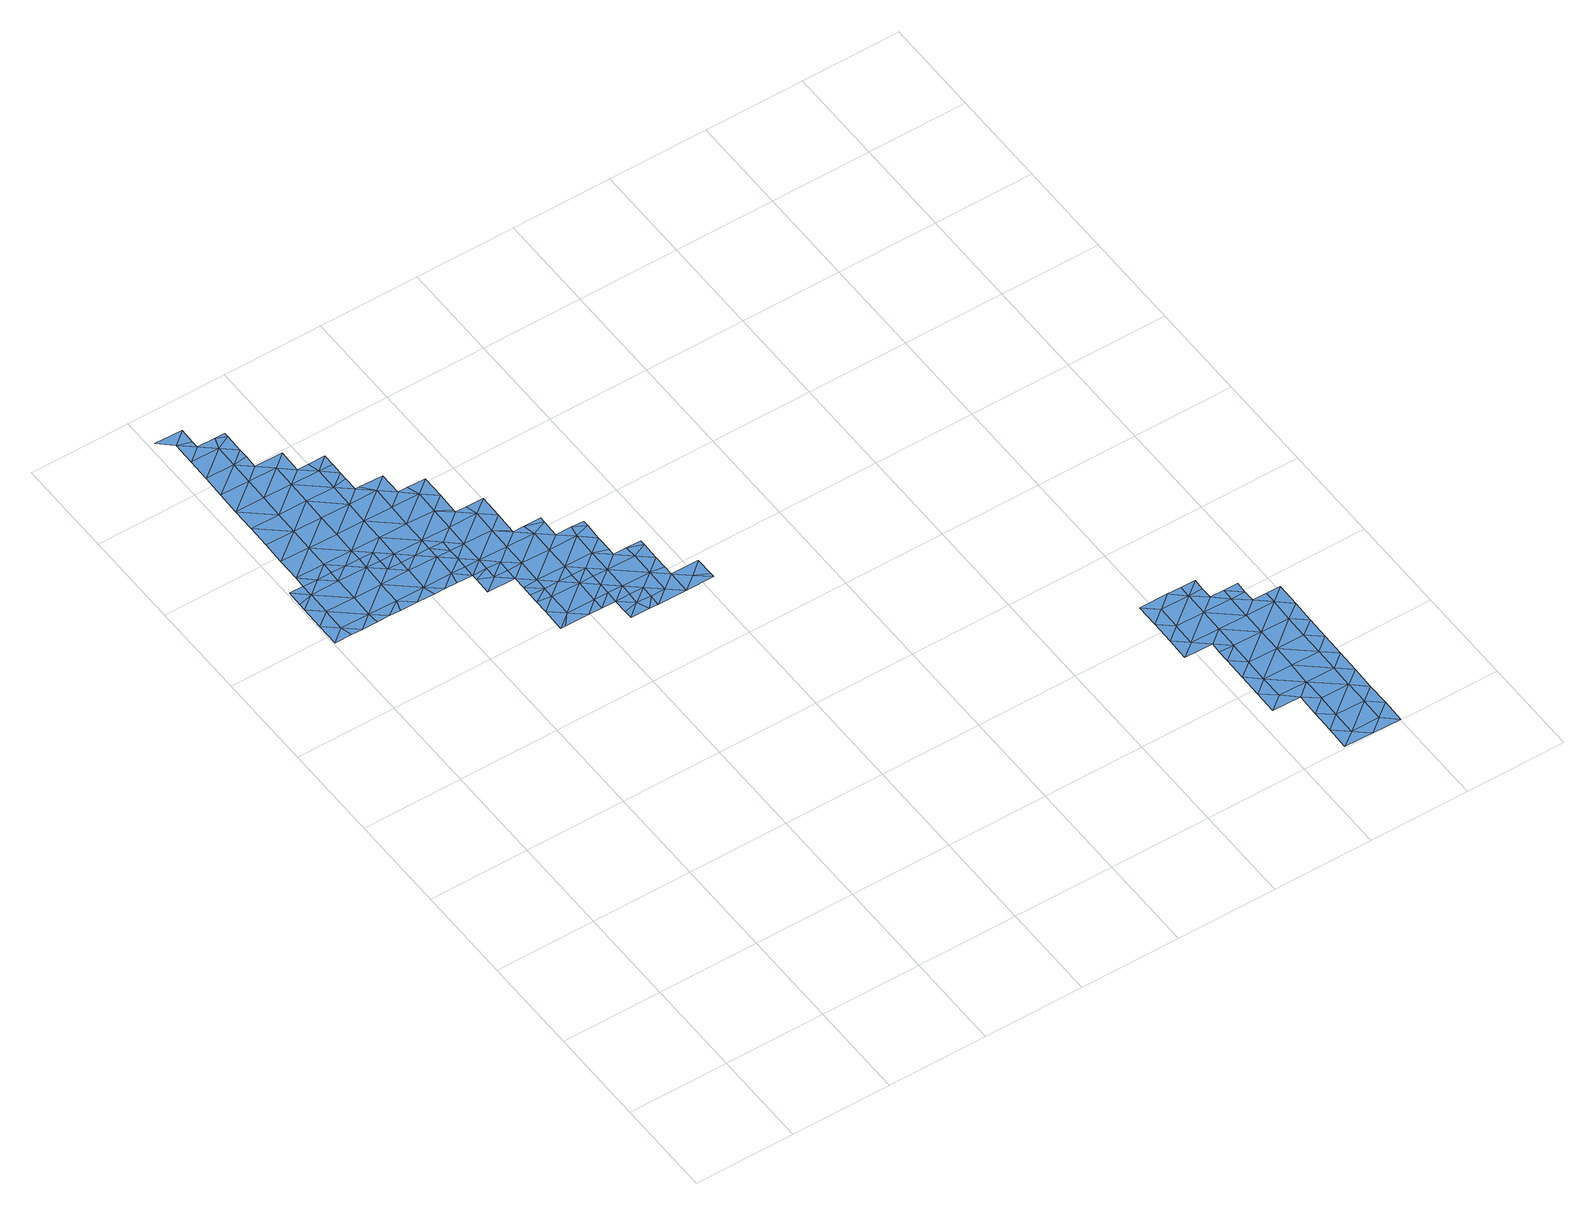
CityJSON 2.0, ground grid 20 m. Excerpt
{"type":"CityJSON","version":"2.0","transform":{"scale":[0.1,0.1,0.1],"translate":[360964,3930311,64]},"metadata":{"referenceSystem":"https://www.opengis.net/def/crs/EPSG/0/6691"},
"CityObjects":{
"waterbody1":{"type":"WaterBody","attributes":{"name":"9","class":"1140","function":"1","WaterBodyRiverFloodingRiskAttribute.description":"5","WaterBodyRiverFloodingRiskAttribute.rankOrg":"2","WaterBodyRiverFloodingRiskAttribute.adminType":"2","WaterBodyRiverFloodingRiskAttribute.scale":"L1"},"geometry":[{"type":"MultiSurface","lod":"1","boundaries":[[[0,1,2]],[[3,4,2]],[[2,1,5]],[[4,6,7]],[[5,1,8]],[[3,2,5]],[[3,6,4]],[[7,6,9]],[[8,10,5]],[[9,11,12]],[[10,13,5]],[[5,13,3]],[[9,6,11]],[[11,14,12]],[[12,15,16]],[[14,15,12]],[[3,17,6]],[[16,18,19]],[[13,10,20]],[[21,17,3]],[[15,18,16]],[[21,3,13]],[[20,22,13]],[[23,24,25]],[[25,26,27]],[[11,6,28]],[[11,29,14]],[[26,19,30]],[[31,23,25]],[[28,29,11]],[[31,25,27]],[[26,30,27]],[[6,17,28]],[[19,18,30]],[[32,33,22]],[[32,34,33]],[[34,35,33]],[[15,36,18]],[[13,22,37]],[[38,17,21]],[[30,39,27]],[[21,13,40]],[[15,14,41]],[[22,33,37]],[[35,42,33]],[[38,28,17]],[[18,43,30]],[[44,43,18]],[[15,41,36]],[[13,37,40]],[[18,36,44]],[[14,29,41]],[[45,39,30]],[[46,37,33]],[[38,21,40]],[[47,29,28]],[[45,30,43]],[[46,33,42]],[[38,47,28]],[[45,48,39]],[[41,49,36]],[[50,40,37]],[[51,46,42]],[[41,29,52]],[[52,49,41]],[[50,37,46]],[[52,29,53]],[[40,54,38]],[[29,47,53]],[[51,55,46]],[[38,56,47]],[[57,58,59]],[[60,54,40]],[[53,61,52]],[[60,40,50]],[[58,62,59]],[[56,63,47]],[[57,64,58]],[[47,65,53]],[[63,65,47]],[[38,54,56]],[[55,66,46]],[[58,67,62]],[[67,55,68]],[[46,69,50]],[[70,61,53]],[[68,62,67]],[[54,71,56]],[[64,72,58]],[[66,69,46]],[[73,70,53]],[[73,53,65]],[[74,75,76]],[[67,66,55]],[[74,77,78]],[[76,77,74]],[[72,79,58]],[[80,71,54]],[[81,72,82]],[[54,60,83]],[[58,84,67]],[[82,78,81]],[[60,50,85]],[[78,77,81]],[[76,86,77]],[[87,54,83]],[[60,85,83]],[[81,79,72]],[[80,54,87]],[[50,69,85]],[[86,88,77]],[[85,89,83]],[[58,79,84]],[[69,66,90]],[[77,91,81]],[[66,67,92]],[[93,94,69]],[[69,90,93]],[[95,88,86]],[[67,84,92]],[[85,69,94]],[[90,66,92]],[[85,96,89]],[[77,88,91]],[[84,79,97]],[[79,81,98]],[[90,92,99]],[[85,94,96]],[[84,97,100]],[[95,101,88]],[[81,91,98]],[[92,84,102]],[[97,79,98]],[[84,100,102]],[[103,104,105]],[[106,103,105]],[[104,107,105]],[[99,92,108]],[[108,92,102]],[[109,91,88]],[[97,98,110]],[[111,112,101]],[[111,106,112]],[[113,98,91]],[[106,105,112]],[[107,114,105]],[[88,101,115]],[[116,110,98]],[[109,113,91]],[[113,116,98]],[[101,112,115]],[[109,88,115]],[[117,118,114]],[[117,119,118]],[[120,115,112]],[[110,116,121]],[[122,118,119]],[[112,105,123]],[[105,114,123]],[[124,120,112]],[[125,109,115]],[[114,118,123]],[[113,109,126]],[[127,115,120]],[[124,112,123]],[[125,115,127]],[[128,123,118]],[[124,129,120]],[[130,109,125]],[[126,109,130]],[[118,122,128]],[[126,130,131]],[[123,128,132]],[[133,128,122]],[[124,123,134]],[[134,123,132]],[[135,129,124]],[[135,124,134]],[[122,136,133]],[[129,135,137]],[[138,128,133]],[[139,133,136]],[[133,139,138]]]}]},
"waterbody2":{"type":"WaterBody","attributes":{"name":"9","class":"1140","function":"1","WaterBodyRiverFloodingRiskAttribute.description":"5","WaterBodyRiverFloodingRiskAttribute.rankOrg":"1","WaterBodyRiverFloodingRiskAttribute.adminType":"2","WaterBodyRiverFloodingRiskAttribute.scale":"L1"},"geometry":[{"type":"MultiSurface","lod":"1","boundaries":[[[140,141,142]],[[141,140,57]],[[143,144,145]],[[51,42,146]],[[142,147,148]],[[68,51,146]],[[148,147,145]],[[149,150,151]],[[152,153,154]],[[20,10,155]],[[155,22,20]],[[32,22,155]],[[10,156,155]],[[156,10,8]],[[0,157,1]],[[147,143,145]],[[143,147,158]],[[147,159,158]],[[147,146,159]],[[147,141,146]],[[142,141,147]],[[160,144,143]],[[161,162,152]],[[160,162,161]],[[143,162,160]],[[143,158,162]],[[34,158,159]],[[146,42,159]],[[62,146,141]],[[42,35,159]],[[59,141,57]],[[141,59,62]],[[62,68,146]],[[68,55,51]],[[163,154,153]],[[153,152,162]],[[153,162,150]],[[153,150,149]],[[150,157,151]],[[149,163,153]],[[162,164,150]],[[165,157,166]],[[151,157,165]],[[0,166,157]],[[8,1,156]],[[1,157,156]],[[156,157,164]],[[164,157,150]],[[156,164,155]],[[155,164,158]],[[158,164,162]],[[155,158,34]],[[155,34,32]],[[35,34,159]]]}]},
"waterbody3":{"type":"WaterBody","attributes":{"name":"9","class":"1140","function":"1","WaterBodyRiverFloodingRiskAttribute.description":"5","WaterBodyRiverFloodingRiskAttribute.rankOrg":"1","WaterBodyRiverFloodingRiskAttribute.adminType":"2","WaterBodyRiverFloodingRiskAttribute.scale":"L1"},"geometry":[{"type":"MultiSurface","lod":"1","boundaries":[[[167,168,169]],[[169,64,57]],[[168,78,82]],[[168,82,72]],[[167,78,168]],[[64,169,168]],[[168,72,64]]]}]},
"waterbody4":{"type":"WaterBody","attributes":{"name":"9","class":"1140","function":"1","WaterBodyRiverFloodingRiskAttribute.description":"5","WaterBodyRiverFloodingRiskAttribute.rankOrg":"1","WaterBodyRiverFloodingRiskAttribute.adminType":"2","WaterBodyRiverFloodingRiskAttribute.scale":"L1"},"geometry":[{"type":"MultiSurface","lod":"1","boundaries":[[[170,86,171]],[[170,172,106]],[[173,174,175]],[[170,174,172]],[[172,174,176]],[[174,177,176]],[[177,174,173]],[[111,101,170]],[[170,101,95]],[[171,86,76]],[[95,86,170]],[[170,106,111]],[[103,106,172]],[[103,178,104]],[[171,179,175]],[[178,103,172]],[[178,172,176]],[[171,175,174]],[[171,174,170]],[[179,76,75]],[[76,179,171]]]}]},
"waterbody5":{"type":"WaterBody","attributes":{"name":"9","class":"1140","function":"1","WaterBodyRiverFloodingRiskAttribute.description":"5","WaterBodyRiverFloodingRiskAttribute.rankOrg":"1","WaterBodyRiverFloodingRiskAttribute.adminType":"2","WaterBodyRiverFloodingRiskAttribute.scale":"L1"},"geometry":[{"type":"MultiSurface","lod":"1","boundaries":[[[180,181,182]],[[117,181,180]],[[181,114,107]],[[117,114,181]],[[183,181,104]],[[117,180,119]],[[107,104,181]],[[183,182,181]]]}]},
"waterbody6":{"type":"WaterBody","attributes":{"name":"9","class":"1140","function":"1","WaterBodyRiverFloodingRiskAttribute.description":"5","WaterBodyRiverFloodingRiskAttribute.rankOrg":"2","WaterBodyRiverFloodingRiskAttribute.adminType":"2","WaterBodyRiverFloodingRiskAttribute.scale":"L1"},"geometry":[{"type":"MultiSurface","lod":"1","boundaries":[[[184,185,186]],[[187,188,189]],[[185,190,191]],[[191,190,192]],[[193,191,192]],[[191,186,185]],[[185,194,195]],[[195,194,196]],[[190,197,192]],[[198,192,199]],[[197,199,192]],[[196,200,195]],[[200,190,195]],[[190,200,197]],[[195,190,185]],[[201,202,203]],[[204,205,203]],[[206,189,207]],[[206,208,189]],[[209,210,201]],[[209,211,210]],[[209,189,211]],[[205,189,209]],[[187,189,205]],[[212,187,213]],[[214,212,213]],[[214,215,212]],[[213,216,214]],[[213,217,216]],[[213,205,217]],[[218,216,219]],[[220,218,219]],[[221,220,219]],[[213,187,205]],[[205,209,203]],[[222,210,211]],[[223,224,225]],[[224,226,227]],[[228,229,230]],[[205,204,217]],[[216,217,219]],[[231,221,219]],[[232,227,226]],[[231,233,234]],[[229,233,230]],[[235,236,232]],[[198,228,230]],[[201,203,209]],[[208,222,211]],[[211,189,208]],[[188,207,189]],[[231,234,221]],[[225,203,202]],[[203,225,204]],[[224,204,225]],[[227,204,224]],[[204,227,217]],[[217,227,219]],[[219,227,231]],[[232,231,227]],[[231,232,233]],[[232,230,233]],[[236,230,232]],[[236,198,230]],[[236,237,198]],[[237,236,235]],[[238,237,235]],[[239,237,238]],[[239,193,237]],[[239,240,193]],[[241,242,238]],[[185,184,194]],[[237,192,198]],[[235,232,226]],[[224,223,243]],[[224,243,226]],[[198,199,228]],[[234,233,229]],[[243,244,226]],[[226,244,235]],[[244,241,235]],[[235,241,238]],[[238,242,239]],[[193,192,237]],[[193,240,191]],[[186,191,240]]]}]}
},
"vertices":[
[32,1318,8],[60,1317,8],[33,1341,8],[90,1386,8],[33,1387,8],[89,1340,8],[91,1432,8],[34,1433,8],[89,1317,8],[35,1479,8],[117,1316,8],[91,1478,8],[35,1526,8],[146,1339,8],[92,1525,8],[93,1571,8],[36,1572,8],[147,1431,8],[94,1617,8],[37,1618,8],[146,1316,8],[147,1385,8],[174,1315,8],[67,1733,8],[10,1734,9],[38,1710,8],[38,1664,8],[66,1687,8],[148,1478,8],[149,1524,8],[94,1663,8],[66,1701,8],[173,1292,8],[202,1292,8],[173,1269,8],[201,1269,8],[121,1594,8],[203,1338,8],[204,1430,8],[102,1686,8],[203,1384,8],[149,1570,8],[230,1268,8],[122,1640,8],[122,1621,8],[123,1677,8],[259,1291,8],[205,1477,8],[123,1686,8],[178,1593,8],[259,1337,8],[258,1268,8],[177,1546,8],[205,1523,8],[261,1430,8],[287,1267,8],[233,1453,8],[285,1175,7],[314,1198,7],[285,1198,8],[260,1383,8],[199,1546,8],[286,1221,8],[233,1482,8],[313,1175,7],[233,1499,8],[315,1290,7],[314,1244,7],[286,1244,8],[316,1336,7],[234,1546,8],[241,1453,8],[342,1174,7],[234,1522,8],[341,1103,7],[340,1082,7],[369,1081,7],[369,1104,7],[341,1128,7],[370,1197,7],[289,1452,8],[370,1151,7],[341,1151,7],[289,1406,8],[371,1243,7],[317,1383,7],[397,1081,7],[289,1407,8],[426,1103,7],[308,1406,8],[344,1313,7],[426,1150,7],[372,1289,7],[344,1319,7],[345,1359,7],[425,1080,7],[345,1405,7],[399,1219,7],[427,1196,7],[366,1312,7],[399,1222,7],[454,1080,7],[400,1266,7],[453,1011,7],[452,987,7],[481,1010,7],[453,1034,7],[481,987,7],[401,1312,7],[483,1149,7],[421,1219,7],[453,1057,7],[482,1056,7],[455,1172,7],[509,987,7],[482,1103,7],[456,1208,7],[509,963,7],[537,963,7],[508,940,7],[510,1079,7],[456,1219,7],[565,939,7],[538,1009,7],[538,1055,7],[511,1125,7],[487,1172,7],[511,1092,7],[566,986,7],[537,1079,7],[512,1159,7],[512,1171,7],[566,1005,7],[594,962,7],[566,1032,7],[567,1068,7],[622,939,7],[567,1078,7],[622,985,7],[622,948,7],
[252,1175,8],[257,1199,8],[228,1176,8],[144,1200,8],[137,1177,8],[172,1177,8],[258,1245,8],[200,1199,8],[207,1176,8],[2,1226,8],[31,1248,8],[3,1272,8],[58,1178,8],[30,1202,8],[36,1179,8],[145,1293,8],[88,1294,8],[32,1294,8],[144,1246,8],[201,1246,8],[115,1178,8],[89,1178,8],[87,1201,8],[2,1179,8],[88,1247,8],[3,1287,8],[4,1318,8],
[284,1129,7],[313,1151,7],[285,1164,7],
[425,1057,7],[368,1058,7],[424,1011,7],[339,989,7],[368,1012,7],[340,1035,7],[396,988,7],[349,989,7],[424,988,7],[340,1063,7],
[490,941,7],[480,964,7],[452,941,7],[452,959,7],
[1287,4,5],[1316,26,5],[1288,50,5],[1294,420,5],[1294,443,5],[1266,443,5],[1374,72,5],[1317,73,5],[1374,118,5],[1318,119,5],[1344,3,5],[1373,26,5],[1401,2,5],[1402,94,5],[1375,164,5],[1403,141,5],[1402,48,5],[1180,375,5],[1179,329,5],[1208,352,5],[1264,351,5],[1265,397,5],[1266,466,5],[1295,466,5],[1238,467,5],[1209,398,5],[1181,421,5],[1209,444,5],[1322,419,5],[1322,396,5],[1350,396,5],[1351,419,5],[1350,373,5],[1321,350,5],[1378,372,5],[1378,349,5],[1407,372,5],[1406,325,5],[1181,468,5],[1235,306,5],[1264,305,5],[1236,328,5],[1263,258,5],[1320,304,5],[1404,187,5],[1404,233,5],[1376,210,5],[1377,303,5],[1320,257,5],[1376,257,5],[1405,279,5],[1262,212,5],[1319,211,5],[1318,165,5],[1262,166,5],[1290,142,5],[1289,96,5],[1234,189,5],[1233,143,5],[1235,282,5],[1234,236,5]
]}
